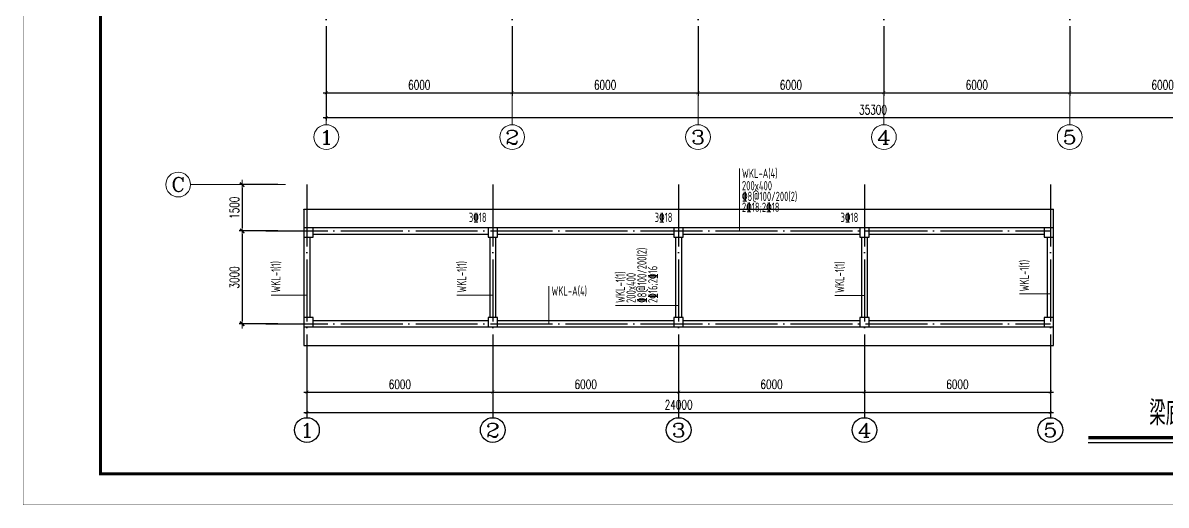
# Model space of a CAD drawing. Extents: x -21254 to 860439, y -324318 to 454338.
# Drawn here: x 801019 to 837928, y -266396 to -250811 of the extents above; entities that cross this region are included whole.
import ezdxf
from ezdxf.enums import TextEntityAlignment as Align

# ---------------------------------------------------------------- set-up
doc = ezdxf.new("R2010")
doc.units = 0
doc.header["$LTSCALE"] = 1000
doc.header["$MEASUREMENT"] = 0
doc.linetypes.add('DOTE', pattern=[2.42, 2, -0.2, 0.02, -0.2])
doc.layers.get('0').update_dxf_attribs({"linetype": 'CONTINUOUS'})
doc.layers.get('Defpoints').update_dxf_attribs({"linetype": 'CONTINUOUS', "lineweight": 5})
for name, color, linetype in [('AXIS', 3, 'CONTINUOUS'), ('AXIS_TEXT', 7, 'CONTINUOUS'), ('BEAM_CONT', 4, 'CONTINUOUS'), ('COLU', 7, 'CONTINUOUS'), ('DIMENSION', 3, 'CONTINUOUS'), ('DOTE', 1, 'DOTE')]:
    doc.layers.add(name, color=color, linetype=linetype)
for name, color, linetype, lineweight in [('DIM', 3, 'CONTINUOUS', 5), ('FRAME', 3, 'CONTINUOUS', 5), ('梁原位标注', 7, 'CONTINUOUS', 18), ('梁名称编号', 2, 'CONTINUOUS', 18), ('梁标注引线', 2, 'CONTINUOUS', 18), ('梁集中标注', 2, 'CONTINUOUS', 18)]:
    doc.layers.add(name, color=color, linetype=linetype, lineweight=lineweight)
doc.styles.add('_TCH_AXIS', font='COMPLEX', dxfattribs={"bigfont": 'GBCBIG'})
doc.styles.add('BW_Rein', font='Tssdeng.shx', dxfattribs={"width": 0.7, "bigfont": 'hztxt.shx'})
doc.styles.add('COMPLEX', font='COMPLEX')
doc.styles.add('DXFS', font='txt.shx', dxfattribs={"width": 0.65, "bigfont": 'dxfs.shx'})
doc.styles.add('TSSD_Dimension', font='TXT.shx', dxfattribs={"width": 0.7, "bigfont": 'hztxt.shx'})
doc.dimstyles.new('TSSD_100_100$0', dxfattribs={"dimtxt": 300, "dimasz": 100, "dimexe": 100, "dimexo": 250, "dimgap": 100, "dimtad": 1, "dimdec": 0, "dimzin": 0, "dimdsep": 46, "dimtxsty": 'TSSD_Dimension', "dimblk1": '_tsdbk', "dimblk2": '_tsdbk', "dimsah": 1, "dimcen": 0, "dimdle": 100, "dimclrt": 7, "dimadec": 1, "dimazin": 0, "dimtfac": 1, "dimtdec": 0, "dimtix": 1, "dimtmove": 2, "dimatfit": 3, "dimldrblk": '_tsdbk', "dimfxl": 100, "dimtolj": 1, "dimtzin": 0, "dimarcsym": 0})

# ---------------------------------------------------------------- blocks, each defined once
blk = doc.blocks.new('BW-43091906', base_point=(-152259, 7688, 0))
at = {"layer": 'FRAME'}
for points, const_width in [([(-152259, 49688), (-152259, 7688), (-92859, 7688), (-92859, 49688)], 20), ([(-149759, 48688), (-149759, 8688), (-93859, 8688), (-93859, 48688)], 100)]:
    blk.add_lwpolyline(points, close=True, dxfattribs=dict(at, const_width=const_width))
blk = doc.blocks.new('_ARCHTICK')
at = {"color": 0, "linetype": 'ByBlock', "const_width": 0.15}
blk.add_lwpolyline([(-0.5, -0.5), (0.5, 0.5)], dxfattribs=at)
blk = doc.blocks.new('*D2610')
at = {"layer": 'Defpoints', "color": 0, "ltscale": 0.5, "transparency": 16777216}
for p in [(810190, -261237), (816190, -261237), (816190, -262742)]:
    blk.add_point(p, dxfattribs=at)
at = {"layer": 'DIM', "color": 0, "lineweight": -2, "ltscale": 0.5, "transparency": 16777216}
for p, q in [((810190, -261487), (810190, -262842)), ((816190, -261487), (816190, -262842)), ((810090, -262742), (816290, -262742))]:
    blk.add_line(p, q, dxfattribs=at)
at = {"layer": 'DIM', "color": 0, "lineweight": -2, "ltscale": 0.5, "transparency": 16777216, "xscale": 100, "yscale": 100, "zscale": 100, "rotation": 180}
blk.add_blockref('_ARCHTICK', (810190, -262742), dxfattribs=at)
at = {"layer": 'DIM', "color": 0, "lineweight": -2, "ltscale": 0.5, "transparency": 16777216, "xscale": 100, "yscale": 100, "zscale": 100}
blk.add_blockref('_ARCHTICK', (816190, -262742), dxfattribs=at)
at = {"layer": 'DIM', "color": 3, "ltscale": 0.5, "transparency": 16777216, "insert": (813190, -262492), "char_height": 300, "attachment_point": 5, "style": 'TSSD_Dimension'}
blk.add_mtext('\\A1;6000', dxfattribs=at)
blk = doc.blocks.new('*D2611')
at = {"layer": 'Defpoints', "color": 0, "ltscale": 0.5, "transparency": 16777216}
for p in [(816190, -261237), (822190, -261237), (822190, -262742)]:
    blk.add_point(p, dxfattribs=at)
at = {"layer": 'DIM', "color": 0, "lineweight": -2, "ltscale": 0.5, "transparency": 16777216}
for p, q in [((816190, -261487), (816190, -262842)), ((822190, -261487), (822190, -262842)), ((816090, -262742), (822290, -262742))]:
    blk.add_line(p, q, dxfattribs=at)
at = {"layer": 'DIM', "color": 0, "lineweight": -2, "ltscale": 0.5, "transparency": 16777216, "xscale": 100, "yscale": 100, "zscale": 100, "rotation": 180}
blk.add_blockref('_ARCHTICK', (816190, -262742), dxfattribs=at)
at = {"layer": 'DIM', "color": 0, "lineweight": -2, "ltscale": 0.5, "transparency": 16777216, "xscale": 100, "yscale": 100, "zscale": 100}
blk.add_blockref('_ARCHTICK', (822190, -262742), dxfattribs=at)
at = {"layer": 'DIM', "color": 3, "ltscale": 0.5, "transparency": 16777216, "insert": (819190, -262492), "char_height": 300, "attachment_point": 5, "style": 'TSSD_Dimension'}
blk.add_mtext('\\A1;6000', dxfattribs=at)
blk = doc.blocks.new('*D2612')
at = {"layer": 'Defpoints', "color": 0, "ltscale": 0.5, "transparency": 16777216}
for p in [(822190, -261237), (828190, -261237), (828190, -262742)]:
    blk.add_point(p, dxfattribs=at)
at = {"layer": 'DIM', "color": 0, "lineweight": -2, "ltscale": 0.5, "transparency": 16777216}
for p, q in [((822190, -261487), (822190, -262842)), ((828190, -261487), (828190, -262842)), ((822090, -262742), (828290, -262742))]:
    blk.add_line(p, q, dxfattribs=at)
at = {"layer": 'DIM', "color": 0, "lineweight": -2, "ltscale": 0.5, "transparency": 16777216, "xscale": 100, "yscale": 100, "zscale": 100, "rotation": 180}
blk.add_blockref('_ARCHTICK', (822190, -262742), dxfattribs=at)
at = {"layer": 'DIM', "color": 0, "lineweight": -2, "ltscale": 0.5, "transparency": 16777216, "xscale": 100, "yscale": 100, "zscale": 100}
blk.add_blockref('_ARCHTICK', (828190, -262742), dxfattribs=at)
at = {"layer": 'DIM', "color": 3, "ltscale": 0.5, "transparency": 16777216, "insert": (825190, -262492), "char_height": 300, "attachment_point": 5, "style": 'TSSD_Dimension'}
blk.add_mtext('\\A1;6000', dxfattribs=at)
blk = doc.blocks.new('*D2613')
at = {"layer": 'Defpoints', "color": 0, "ltscale": 0.5, "transparency": 16777216}
for p in [(828190, -261237), (834190, -261237), (834190, -262742)]:
    blk.add_point(p, dxfattribs=at)
at = {"layer": 'DIM', "color": 0, "lineweight": -2, "ltscale": 0.5, "transparency": 16777216}
for p, q in [((828190, -261487), (828190, -262842)), ((834190, -261487), (834190, -262842)), ((828090, -262742), (834290, -262742))]:
    blk.add_line(p, q, dxfattribs=at)
at = {"layer": 'DIM', "color": 0, "lineweight": -2, "ltscale": 0.5, "transparency": 16777216, "xscale": 100, "yscale": 100, "zscale": 100, "rotation": 180}
blk.add_blockref('_ARCHTICK', (828190, -262742), dxfattribs=at)
at = {"layer": 'DIM', "color": 0, "lineweight": -2, "ltscale": 0.5, "transparency": 16777216, "xscale": 100, "yscale": 100, "zscale": 100}
blk.add_blockref('_ARCHTICK', (834190, -262742), dxfattribs=at)
at = {"layer": 'DIM', "color": 3, "ltscale": 0.5, "transparency": 16777216, "insert": (831190, -262492), "char_height": 300, "attachment_point": 5, "style": 'TSSD_Dimension'}
blk.add_mtext('\\A1;6000', dxfattribs=at)
blk = doc.blocks.new('*D2614')
at = {"layer": 'Defpoints', "color": 0, "ltscale": 0.5, "transparency": 16777216}
for p in [(810190, -261237), (834190, -261237), (834190, -263402)]:
    blk.add_point(p, dxfattribs=at)
at = {"layer": 'DIM', "color": 0, "lineweight": -2, "ltscale": 0.5, "transparency": 16777216}
for p, q in [((810190, -261487), (810190, -263502)), ((834190, -261487), (834190, -263502)), ((810090, -263402), (834290, -263402))]:
    blk.add_line(p, q, dxfattribs=at)
at = {"layer": 'DIM', "color": 0, "lineweight": -2, "ltscale": 0.5, "transparency": 16777216, "xscale": 100, "yscale": 100, "zscale": 100, "rotation": 180}
blk.add_blockref('_ARCHTICK', (810190, -263402), dxfattribs=at)
at = {"layer": 'DIM', "color": 0, "lineweight": -2, "ltscale": 0.5, "transparency": 16777216, "xscale": 100, "yscale": 100, "zscale": 100}
blk.add_blockref('_ARCHTICK', (834190, -263402), dxfattribs=at)
at = {"layer": 'DIM', "color": 3, "ltscale": 0.5, "transparency": 16777216, "insert": (822190, -263152), "char_height": 300, "attachment_point": 5, "style": 'TSSD_Dimension'}
blk.add_mtext('\\A1;24000', dxfattribs=at)
blk = doc.blocks.new('_AXISO')
blk.add_circle((0, 0), 0.5)
at = {"layer": 'AXIS_TEXT', "style": 'COMPLEX', "width": 1.041667}
blk.add_attdef('A', text='', height=0.56, dxfattribs=at).set_placement((-0.25, -0.28), (0.25, -0.28), align=Align.FIT)
blk = doc.blocks.new('_tsdbk')
blk.add_line((-1, 0), (1.5, 0))
at = {"const_width": 0.5}
blk.add_lwpolyline([(-0.7, -0.7), (0.7, 0.7)], dxfattribs=at)
blk = doc.blocks.new('*D2615')
at = {"layer": 'Defpoints', "color": 0, "transparency": 16777216}
for p in [(809501, -256037), (808097, -257537), (809501, -257537)]:
    blk.add_point(p, dxfattribs=at)
at = {"layer": 'DIM', "color": 0, "lineweight": -2, "transparency": 16777216}
for p, q in [((809251, -256037), (807997, -256037)), ((808097, -256137), (808097, -257437)), ((809251, -257537), (807997, -257537))]:
    blk.add_line(p, q, dxfattribs=at)
at = {"layer": 'DIM', "color": 0, "lineweight": -2, "transparency": 16777216, "xscale": 100, "yscale": 100, "zscale": 100}
for p, rotation in [((808097, -256037), 89.99999999999993), ((808097, -257537), 269.9999999999999)]:
    blk.add_blockref('_tsdbk', p, dxfattribs=dict(at, rotation=rotation))
at = {"layer": 'DIM', "color": 7, "transparency": 16777216, "insert": (807847, -256787), "char_height": 300, "attachment_point": 5, "rotation": 90, "style": 'TSSD_Dimension'}
blk.add_mtext('\\A1;1500', dxfattribs=at)
blk = doc.blocks.new('*D2616')
at = {"layer": 'Defpoints', "color": 0, "transparency": 16777216}
for p in [(809501, -257537), (808097, -260537), (809501, -260537)]:
    blk.add_point(p, dxfattribs=at)
at = {"layer": 'DIM', "color": 0, "lineweight": -2, "transparency": 16777216}
for p, q in [((809251, -257537), (807997, -257537)), ((808097, -257637), (808097, -260437)), ((809251, -260537), (807997, -260537))]:
    blk.add_line(p, q, dxfattribs=at)
at = {"layer": 'DIM', "color": 0, "lineweight": -2, "transparency": 16777216, "xscale": 100, "yscale": 100, "zscale": 100}
for p, rotation in [((808097, -257537), 89.99999999999993), ((808097, -260537), 269.9999999999999)]:
    blk.add_blockref('_tsdbk', p, dxfattribs=dict(at, rotation=rotation))
at = {"layer": 'DIM', "color": 7, "transparency": 16777216, "insert": (807847, -259037), "char_height": 300, "attachment_point": 5, "rotation": 90, "style": 'TSSD_Dimension'}
blk.add_mtext('\\A1;3000', dxfattribs=at)
blk = doc.blocks.new('*D2632')
at = {"layer": 'Defpoints', "color": 0, "ltscale": 0.5, "transparency": 16777216}
for p in [(810816, -251234), (816816, -251234), (816816, -253068)]:
    blk.add_point(p, dxfattribs=at)
at = {"layer": 'DIM', "color": 0, "lineweight": -2, "ltscale": 0.5, "transparency": 16777216}
for p, q in [((810816, -251484), (810816, -253168)), ((816816, -251484), (816816, -253168)), ((810716, -253068), (816916, -253068))]:
    blk.add_line(p, q, dxfattribs=at)
at = {"layer": 'DIM', "color": 0, "lineweight": -2, "ltscale": 0.5, "transparency": 16777216, "xscale": 100, "yscale": 100, "zscale": 100, "rotation": 180}
blk.add_blockref('_ARCHTICK', (810816, -253068), dxfattribs=at)
at = {"layer": 'DIM', "color": 0, "lineweight": -2, "ltscale": 0.5, "transparency": 16777216, "xscale": 100, "yscale": 100, "zscale": 100}
blk.add_blockref('_ARCHTICK', (816816, -253068), dxfattribs=at)
at = {"layer": 'DIM', "color": 3, "ltscale": 0.5, "transparency": 16777216, "insert": (813816, -252818), "char_height": 300, "attachment_point": 5, "style": 'TSSD_Dimension'}
blk.add_mtext('\\A1;6000', dxfattribs=at)
blk = doc.blocks.new('*D2633')
at = {"layer": 'Defpoints', "color": 0, "ltscale": 0.5, "transparency": 16777216}
for p in [(816816, -251234), (822816, -251234), (822816, -253068)]:
    blk.add_point(p, dxfattribs=at)
at = {"layer": 'DIM', "color": 0, "lineweight": -2, "ltscale": 0.5, "transparency": 16777216}
for p, q in [((816816, -251484), (816816, -253168)), ((822816, -251484), (822816, -253168)), ((816716, -253068), (822916, -253068))]:
    blk.add_line(p, q, dxfattribs=at)
at = {"layer": 'DIM', "color": 0, "lineweight": -2, "ltscale": 0.5, "transparency": 16777216, "xscale": 100, "yscale": 100, "zscale": 100, "rotation": 180}
blk.add_blockref('_ARCHTICK', (816816, -253068), dxfattribs=at)
at = {"layer": 'DIM', "color": 0, "lineweight": -2, "ltscale": 0.5, "transparency": 16777216, "xscale": 100, "yscale": 100, "zscale": 100}
blk.add_blockref('_ARCHTICK', (822816, -253068), dxfattribs=at)
at = {"layer": 'DIM', "color": 3, "ltscale": 0.5, "transparency": 16777216, "insert": (819816, -252818), "char_height": 300, "attachment_point": 5, "style": 'TSSD_Dimension'}
blk.add_mtext('\\A1;6000', dxfattribs=at)
blk = doc.blocks.new('*D2634')
at = {"layer": 'Defpoints', "color": 0, "ltscale": 0.5, "transparency": 16777216}
for p in [(822816, -251234), (828816, -251234), (828816, -253068)]:
    blk.add_point(p, dxfattribs=at)
at = {"layer": 'DIM', "color": 0, "lineweight": -2, "ltscale": 0.5, "transparency": 16777216}
for p, q in [((822816, -251484), (822816, -253168)), ((828816, -251484), (828816, -253168)), ((822716, -253068), (828916, -253068))]:
    blk.add_line(p, q, dxfattribs=at)
at = {"layer": 'DIM', "color": 0, "lineweight": -2, "ltscale": 0.5, "transparency": 16777216, "xscale": 100, "yscale": 100, "zscale": 100, "rotation": 180}
blk.add_blockref('_ARCHTICK', (822816, -253068), dxfattribs=at)
at = {"layer": 'DIM', "color": 0, "lineweight": -2, "ltscale": 0.5, "transparency": 16777216, "xscale": 100, "yscale": 100, "zscale": 100}
blk.add_blockref('_ARCHTICK', (828816, -253068), dxfattribs=at)
at = {"layer": 'DIM', "color": 3, "ltscale": 0.5, "transparency": 16777216, "insert": (825816, -252818), "char_height": 300, "attachment_point": 5, "style": 'TSSD_Dimension'}
blk.add_mtext('\\A1;6000', dxfattribs=at)
blk = doc.blocks.new('*D2635')
at = {"layer": 'Defpoints', "color": 0, "ltscale": 0.5, "transparency": 16777216}
for p in [(828816, -251234), (834816, -251234), (834816, -253068)]:
    blk.add_point(p, dxfattribs=at)
at = {"layer": 'DIM', "color": 0, "lineweight": -2, "ltscale": 0.5, "transparency": 16777216}
for p, q in [((828816, -251484), (828816, -253168)), ((834816, -251484), (834816, -253168)), ((828716, -253068), (834916, -253068))]:
    blk.add_line(p, q, dxfattribs=at)
at = {"layer": 'DIM', "color": 0, "lineweight": -2, "ltscale": 0.5, "transparency": 16777216, "xscale": 100, "yscale": 100, "zscale": 100, "rotation": 180}
blk.add_blockref('_ARCHTICK', (828816, -253068), dxfattribs=at)
at = {"layer": 'DIM', "color": 0, "lineweight": -2, "ltscale": 0.5, "transparency": 16777216, "xscale": 100, "yscale": 100, "zscale": 100}
blk.add_blockref('_ARCHTICK', (834816, -253068), dxfattribs=at)
at = {"layer": 'DIM', "color": 3, "ltscale": 0.5, "transparency": 16777216, "insert": (831816, -252818), "char_height": 300, "attachment_point": 5, "style": 'TSSD_Dimension'}
blk.add_mtext('\\A1;6000', dxfattribs=at)
blk = doc.blocks.new('*D2636')
at = {"layer": 'Defpoints', "color": 0, "ltscale": 0.5, "transparency": 16777216}
for p in [(834816, -251234), (840816, -251234), (840816, -253068)]:
    blk.add_point(p, dxfattribs=at)
at = {"layer": 'DIM', "color": 0, "lineweight": -2, "ltscale": 0.5, "transparency": 16777216}
for p, q in [((834816, -251484), (834816, -253168)), ((840816, -251484), (840816, -253168)), ((834716, -253068), (840916, -253068))]:
    blk.add_line(p, q, dxfattribs=at)
at = {"layer": 'DIM', "color": 0, "lineweight": -2, "ltscale": 0.5, "transparency": 16777216, "xscale": 100, "yscale": 100, "zscale": 100, "rotation": 180}
blk.add_blockref('_ARCHTICK', (834816, -253068), dxfattribs=at)
at = {"layer": 'DIM', "color": 0, "lineweight": -2, "ltscale": 0.5, "transparency": 16777216, "xscale": 100, "yscale": 100, "zscale": 100}
blk.add_blockref('_ARCHTICK', (840816, -253068), dxfattribs=at)
at = {"layer": 'DIM', "color": 3, "ltscale": 0.5, "transparency": 16777216, "insert": (837816, -252818), "char_height": 300, "attachment_point": 5, "style": 'TSSD_Dimension'}
blk.add_mtext('\\A1;6000', dxfattribs=at)
blk = doc.blocks.new('*D2638')
at = {"layer": 'Defpoints', "color": 0, "ltscale": 0.5, "transparency": 16777216}
for p in [(810816, -251234), (846116, -251234), (846116, -253868)]:
    blk.add_point(p, dxfattribs=at)
at = {"layer": 'DIM', "color": 0, "lineweight": -2, "ltscale": 0.5, "transparency": 16777216}
for p, q in [((810816, -251484), (810816, -253968)), ((846116, -251484), (846116, -253968)), ((810716, -253868), (846216, -253868))]:
    blk.add_line(p, q, dxfattribs=at)
at = {"layer": 'DIM', "color": 0, "lineweight": -2, "ltscale": 0.5, "transparency": 16777216, "xscale": 100, "yscale": 100, "zscale": 100, "rotation": 180}
blk.add_blockref('_ARCHTICK', (810816, -253868), dxfattribs=at)
at = {"layer": 'DIM', "color": 0, "lineweight": -2, "ltscale": 0.5, "transparency": 16777216, "xscale": 100, "yscale": 100, "zscale": 100}
blk.add_blockref('_ARCHTICK', (846116, -253868), dxfattribs=at)
at = {"layer": 'DIM', "color": 3, "ltscale": 0.5, "transparency": 16777216, "insert": (828466, -253618), "char_height": 300, "attachment_point": 5, "style": 'TSSD_Dimension'}
blk.add_mtext('\\A1;35300', dxfattribs=at)

msp = doc.modelspace()

# ---------------------------------------------------------------- linework, layer by layer
at = {"layer": 'AXIS'}
for p, q in [((810189.766, -261236.941), (810189.766, -263569.145)), ((816189.766, -261236.941), (816189.766, -263569.145)), ((822189.766, -261236.941), (822189.766, -263569.145)), ((828189.766, -261236.941), (828189.766, -263569.145)), ((834189.766, -261236.941), (834189.766, -263569.145))]:
    msp.add_line(p, q, dxfattribs=at)
at = {"layer": 'BEAM_CONT'}
for p, q in [((810089.772, -256837.441), (810089.765, -261236.441)), ((810089.772, -256837.441), (810090.272, -256836.941)), ((810090.272, -256836.941), (834289.279, -256836.941)), ((834289.779, -256837.441), (834289.279, -256836.941)), ((834289.779, -261236.441), (834289.779, -256837.441)), ((816039.779, -257436.941), (810339.771, -257436.941)), ((822039.779, -257436.941), (816339.779, -257436.941)), ((828039.779, -257436.941), (822339.779, -257436.941)), ((834039.779, -257436.941), (828339.779, -257436.941)), ((810289.766, -260336.941), (810289.771, -257736.942)), ((810389.771, -257636.941), (816039.779, -257636.941)), ((816089.779, -257736.941), (816089.779, -260336.941)), ((816289.779, -260336.941), (816289.779, -257736.941)), ((816339.779, -257636.941), (822039.779, -257636.941)), ((822089.779, -257736.941), (822089.779, -260336.941)), ((822289.779, -260336.941), (822289.779, -257736.941)), ((822339.779, -257636.941), (828039.779, -257636.941)), ((828089.779, -257736.941), (828089.779, -260336.941)), ((828289.779, -260336.941), (828289.779, -257736.941)), ((828339.779, -257636.941), (833989.771, -257636.941)), ((834089.779, -257736.941), (834089.779, -260336.941)), ((816039.779, -260436.941), (810389.771, -260436.941)), ((822039.771, -260436.941), (816339.779, -260436.941)), ((828039.779, -260436.941), (822339.771, -260436.941)), ((833989.771, -260436.941), (828339.779, -260436.941)), ((810339.766, -260636.941), (816039.779, -260636.941)), ((816339.779, -260636.941), (822039.779, -260636.941)), ((822339.779, -260636.941), (828039.779, -260636.941)), ((828339.779, -260636.941), (834039.779, -260636.941)), ((810090.265, -261236.941), (810089.765, -261236.441)), ((810090.265, -261236.941), (834289.279, -261236.941)), ((834289.279, -261236.941), (834289.779, -261236.441))]:
    msp.add_line(p, q, dxfattribs=at)
at = {"layer": 'COLU'}
for points in [[(810389.771, -257436.942), (810089.771, -257436.942), (810089.771, -257736.942), (810389.771, -257736.942)], [(816339.779, -257436.941), (816039.779, -257436.941), (816039.779, -257736.941), (816339.779, -257736.941)], [(822339.779, -257436.941), (822039.779, -257436.941), (822039.779, -257736.941), (822339.779, -257736.941)], [(828339.779, -257436.941), (828039.779, -257436.941), (828039.779, -257736.941), (828339.779, -257736.941)], [(834289.771, -257436.941), (833989.771, -257436.941), (833989.771, -257736.941), (834289.771, -257736.941)], [(810389.771, -260336.941), (810089.771, -260336.941), (810089.771, -260636.941), (810389.771, -260636.941)], [(816339.779, -260336.941), (816039.779, -260336.941), (816039.779, -260636.941), (816339.779, -260636.941)], [(822339.771, -260336.941), (822039.771, -260336.941), (822039.771, -260636.941), (822339.771, -260636.941)], [(828339.779, -260336.941), (828039.779, -260336.941), (828039.779, -260636.941), (828339.779, -260636.941)], [(834289.771, -260336.941), (833989.771, -260336.941), (833989.771, -260636.941), (834289.771, -260636.941)]]:
    msp.add_lwpolyline(points, close=True, dxfattribs=at)
at = {"layer": 'DIM', "ltscale": 0.5}
for p, q in [((810815.767, -251233.784), (810815.767, -254102.462)), ((816815.767, -251233.784), (816815.767, -254102.462)), ((822815.767, -251233.784), (822815.767, -254102.462)), ((828815.767, -251233.784), (828815.767, -254102.462)), ((834815.767, -251233.784), (834815.767, -254102.462)), ((809501.109, -256036.941), (806433.254, -256036.941))]:
    msp.add_line(p, q, dxfattribs=at)
at = {"layer": 'DIMENSION', "const_width": 100}
msp.add_lwpolyline([(835415.457, -264216.661), (846988.587, -264216.661)], dxfattribs=at)
at = {"layer": 'DIMENSION'}
msp.add_lwpolyline([(835415.457, -264366.661), (846988.587, -264366.661)], dxfattribs=at)
at = {"layer": 'DOTE', "linetype": 'DOTE'}
for p, q in [((810815.767, -231562.007), (810815.767, -251483.784)), ((816815.767, -231562.007), (816815.767, -251483.784)), ((822815.767, -231562.007), (822815.767, -251483.784)), ((828815.767, -231562.007), (828815.767, -251483.784)), ((834815.767, -231562.007), (834815.767, -251483.784)), ((810189.766, -256036.941), (810189.766, -261236.941)), ((816189.766, -256036.941), (816189.766, -261236.941)), ((822189.766, -256036.941), (822189.766, -261236.941)), ((828189.766, -256036.941), (828189.766, -261236.941)), ((834189.766, -256036.941), (834189.766, -261236.941)), ((834189.766, -256036.941), (834189.766, -261236.941)), ((808860.955, -257536.941), (834189.766, -257536.941)), ((808860.955, -260536.941), (834189.766, -260536.941))]:
    msp.add_line(p, q, dxfattribs=at)
at = {"layer": '梁标注引线'}
for p, q in [((824153.669, -257536.941), (824153.669, -255518.182)), ((818001.936, -260536.941), (818001.936, -259324.283)), ((810189.763, -259608.398), (809034.439, -259608.398)), ((816189.774, -259608.408), (815034.45, -259608.408)), ((828189.774, -259617.347), (827236.658, -259617.347)), ((834189.774, -259569.549), (833199.556, -259569.549)), ((822189.774, -259941.749), (820154.237, -259941.749))]:
    msp.add_line(p, q, dxfattribs=at)

# ---------------------------------------------------------------- block references
at = {"layer": 'AXIS'}
ref = msp.add_blockref('_AXISO', (810189.766, -263969.145), dxfattribs=dict(at, xscale=800, yscale=800, zscale=800))
ref.add_attrib('A', '1', dxfattribs={"layer": 'AXIS_TEXT', "height": 452.548, "style": '_TCH_AXIS', "width": 2.333333}).set_placement((809963.492, -264195.419), (810416.04, -264195.419), align=Align.FIT)
ref = msp.add_blockref('_AXISO', (816189.766, -263969.145), dxfattribs=dict(at, xscale=800, yscale=800, zscale=800))
ref.add_attrib('A', '2', dxfattribs={"layer": 'AXIS_TEXT', "height": 452.548, "style": '_TCH_AXIS', "width": 1.5}).set_placement((815963.492, -264195.419), (816416.04, -264195.419), align=Align.FIT)
ref = msp.add_blockref('_AXISO', (822189.766, -263969.145), dxfattribs=dict(at, xscale=800, yscale=800, zscale=800))
ref.add_attrib('A', '3', dxfattribs={"layer": 'AXIS_TEXT', "height": 452.548, "style": '_TCH_AXIS', "width": 1.5}).set_placement((821963.492, -264195.419), (822416.04, -264195.419), align=Align.FIT)
ref = msp.add_blockref('_AXISO', (828189.766, -263969.145), dxfattribs=dict(at, xscale=800, yscale=800, zscale=800))
ref.add_attrib('A', '4', dxfattribs={"layer": 'AXIS_TEXT', "height": 452.548, "style": '_TCH_AXIS', "width": 1.3125}).set_placement((827963.492, -264195.419), (828416.04, -264195.419), align=Align.FIT)
ref = msp.add_blockref('_AXISO', (834189.766, -263969.145), dxfattribs=dict(at, xscale=800, yscale=800, zscale=800))
ref.add_attrib('A', '5', dxfattribs={"layer": 'AXIS_TEXT', "height": 452.548, "style": '_TCH_AXIS', "width": 1.5}).set_placement((833963.492, -264195.419), (834416.04, -264195.419), align=Align.FIT)
at = {"layer": 'DIM', "ltscale": 0.5}
ref = msp.add_blockref('_AXISO', (810815.767, -254502.462), dxfattribs=dict(at, xscale=800, yscale=800, zscale=800))
ref.add_attrib('A', '1', dxfattribs={"layer": 'AXIS_TEXT', "height": 452.548, "style": '_TCH_AXIS', "width": 2.333333}).set_placement((810589.493, -254728.736), (811042.041, -254728.736), align=Align.FIT)
ref = msp.add_blockref('_AXISO', (816815.767, -254502.462), dxfattribs=dict(at, xscale=800, yscale=800, zscale=800))
ref.add_attrib('A', '2', dxfattribs={"layer": 'AXIS_TEXT', "height": 452.548, "style": '_TCH_AXIS', "width": 1.5}).set_placement((816589.493, -254728.736), (817042.041, -254728.736), align=Align.FIT)
ref = msp.add_blockref('_AXISO', (822815.767, -254502.462), dxfattribs=dict(at, xscale=800, yscale=800, zscale=800))
ref.add_attrib('A', '3', dxfattribs={"layer": 'AXIS_TEXT', "height": 452.548, "style": '_TCH_AXIS', "width": 1.5}).set_placement((822589.493, -254728.736), (823042.041, -254728.736), align=Align.FIT)
ref = msp.add_blockref('_AXISO', (828815.767, -254502.462), dxfattribs=dict(at, xscale=800, yscale=800, zscale=800))
ref.add_attrib('A', '4', dxfattribs={"layer": 'AXIS_TEXT', "height": 452.548, "style": '_TCH_AXIS', "width": 1.3125}).set_placement((828589.493, -254728.736), (829042.041, -254728.736), align=Align.FIT)
ref = msp.add_blockref('_AXISO', (834815.767, -254502.462), dxfattribs=dict(at, xscale=800, yscale=800, zscale=800))
ref.add_attrib('A', '5', dxfattribs={"layer": 'AXIS_TEXT', "height": 452.548, "style": '_TCH_AXIS', "width": 1.5}).set_placement((834589.493, -254728.736), (835042.041, -254728.736), align=Align.FIT)
ref = msp.add_blockref('_AXISO', (806033.254, -256036.941), dxfattribs=dict(at, xscale=800, yscale=800, zscale=800))
ref.add_attrib('A', 'C', dxfattribs={"layer": 'AXIS_TEXT', "height": 452.548, "style": '_TCH_AXIS', "width": 1.4}).set_placement((805806.98, -256263.216), (806259.528, -256263.216), align=Align.FIT)
at = {"layer": 'DIMENSION'}
msp.add_blockref('BW-43091906', (801029.189, -266385.877, 0), dxfattribs=at)

# ---------------------------------------------------------------- texts
at = {"layer": 'DIMENSION', "style": 'DXFS', "width": 0.7}
msp.add_text('梁底标高7.900梁平法施工图', height=800, dxfattribs=at).set_placement((841122.838, -263816.661), align=Align.CENTER)
at = {"layer": '梁原位标注', "linetype": 'Continuous', "style": 'BW_Rein', "width": 0.7}
for p in [(815989.774, -257336.941), (821989.774, -257336.941), (827989.774, -257336.941)]:
    msp.add_text('3%%13218', height=300, dxfattribs=at).set_placement(p, align=Align.BOTTOM_RIGHT)
at = {"layer": '梁名称编号', "color": 6, "style": 'BW_Rein', "width": 0.7}
for p in [(824233.669, -255822.876), (818081.936, -259624.283)]:
    msp.add_text('WKL-A(4)', height=300, dxfattribs=at).set_placement(p)
for p in [(809334.439, -259528.398), (815334.45, -259528.408), (827536.658, -259537.347), (833499.556, -259489.549), (820454.237, -259861.749)]:
    msp.add_text('WKL-1(1)', height=300, rotation=90, dxfattribs=at).set_placement(p)
at = {"layer": '梁集中标注', "style": 'BW_Rein', "width": 0.7}
for s, p in [('200x400', (824233.669, -256223.195)), ('%%1328@100/200(2)', (824233.669, -256568.501)), ('2%%13218;2%%13218', (824233.669, -256918.501))]:
    msp.add_text(s, height=300, dxfattribs=at).set_placement(p)
for s, p in [('%%1328@100/200(2)', (821154.237, -259861.749)), ('2%%13216;2%%13216', (821504.237, -259861.749)), ('200x400', (820804.237, -259861.749))]:
    msp.add_text(s, height=300, rotation=90, dxfattribs=at).set_placement(p)

# ---------------------------------------------------------------- dimensions: what is measured, and where the dimension line sits
at = {"layer": 'DIM', "ltscale": 0.5}
for p1, p2, distance, picture, middle in [((810815.767, -251233.784), (816815.767, -251233.784), -1834.155, '*D2632', (813815.767, -252817.939)), ((810815.767, -251233.784), (846115.767, -251233.784), -2634.155, '*D2638', (828465.767, -253617.939)), ((816815.767, -251233.784), (822815.767, -251233.784), -1834.155, '*D2633', (819815.767, -252817.939)), ((822815.767, -251233.784), (828815.767, -251233.784), -1834.155, '*D2634', (825815.767, -252817.939)), ((828815.767, -251233.784), (834815.767, -251233.784), -1834.155, '*D2635', (831815.767, -252817.939)), ((834815.767, -251233.784), (840815.767, -251233.784), -1834.155, '*D2636', (837815.767, -252817.939)), ((810189.766, -261236.941), (816189.766, -261236.941), -1504.943, '*D2610', (813189.766, -262491.884)), ((810189.766, -261236.941), (834189.766, -261236.941), -2164.841, '*D2614', (822189.766, -263151.783)), ((816189.766, -261236.941), (822189.766, -261236.941), -1504.943, '*D2611', (819189.766, -262491.884)), ((822189.766, -261236.941), (828189.766, -261236.941), -1504.943, '*D2612', (825189.766, -262491.884)), ((828189.766, -261236.941), (834189.766, -261236.941), -1504.943, '*D2613', (831189.766, -262491.884))]:
    dim = msp.add_aligned_dim(p1=p1, p2=p2, distance=distance, dimstyle='TSSD_100_100$0', override={"dimblk": 'ARCHTICK', "dimsah": 0, "dimclrt": 3, "dimadec": 0, "dimfxl": 1}, dxfattribs=at)
    dim.commit()
    dim.dimension.update_dxf_attribs({"geometry": picture, "text_midpoint": middle})
at = {"layer": 'DIM'}
for base, p1, p2, picture, middle in [((808097.251, -257536.941), (809501.109, -256036.941), (809501.109, -257536.941), '*D2615', (807847.251, -256786.941)), ((808097.251, -260536.941), (809501.109, -257536.941), (809501.109, -260536.941), '*D2616', (807847.251, -259036.941))]:
    dim = msp.add_linear_dim(base=base, p1=p1, p2=p2, angle=90, dimstyle='TSSD_100_100$0', dxfattribs=at)
    dim.commit()
    dim.dimension.update_dxf_attribs({"geometry": picture, "text_midpoint": middle})

doc.saveas('drawing.dxf')
